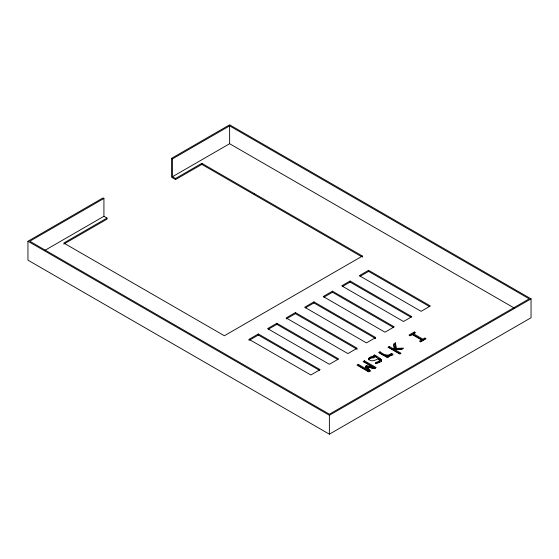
<?xml version="1.0" encoding="UTF-8"?>
<svg xmlns="http://www.w3.org/2000/svg" width="559" height="559" viewBox="0 0 559 559"><rect width="100%" height="100%" fill="white"/><g stroke="black" fill="none" stroke-linecap="round" stroke-linejoin="round"><path stroke-width="0.84" d="M368.737 358.836L369.017 358.081L370.757 356.998L374.383 356.656L374.383 357.725L370.757 358.067L369.017 359.151L368.737 359.905L368.737 358.836L368.975 359.605C371.525 362.162 375.382 360.192 378.024 358.836L379.589 360.338L379.358 362.022L378.59 362.63L378.59 361.561L379.589 360.338M386.877 355.81L388.631 356.817L387.338 357.564L378.681 352.561L379.966 351.821C382.782 353.903 388.191 357.292 391.223 353.616L392.991 354.029L390.615 355.769L386.877 355.81L386.877 356.88L388.044 357.55M379.966 351.821L379.966 352.89C382.782 354.972 388.191 358.368 391.223 354.685L391.223 353.616M361.666 256.686L201.827 164.402L175.575 179.558L171.557 177.238L171.557 158.344L229.623 124.818L531.05 298.848L531.05 317.75L329.377 434.182L27.95 260.152L27.95 241.25L102.996 197.921L103.925 198.459L103.925 216.291L44.93 250.348M103.925 198.459L29.802 241.25L329.377 414.212L529.198 298.848L229.623 125.887L172.486 158.875L171.557 158.344M172.486 158.875L172.486 176.707L229.623 143.719L514.105 307.967M63.775 244.108L107.014 219.142L107.014 218.073L63.775 243.039L224.369 335.756L362.421 256.05L362.421 257.126M172.486 176.707L175.575 178.489L201.827 163.333L362.421 256.05M249.076 339.32L258.342 333.975L320.111 369.632L310.846 374.984L249.076 339.32L249.076 340.389M276.873 323.277L267.607 328.622L329.377 364.286L338.642 358.934L276.873 323.277L276.873 324.346L337.888 359.57M295.404 312.579L286.138 317.924L347.908 353.588L357.173 348.236L295.404 312.579L295.404 313.648L357.173 349.305M313.934 301.881L304.669 307.226L366.438 342.891L375.704 337.538L313.934 301.881L313.934 302.95L375.704 338.607M332.465 291.176L323.2 296.529L384.969 332.193L394.235 326.84L332.465 291.176L332.465 292.252L393.48 327.476M350.067 281.016L341.731 285.831L403.5 321.495L411.836 316.68L350.067 281.016L350.067 282.085L411.082 317.309M368.598 270.318L359.332 275.664L421.102 311.328L430.367 305.976L368.598 270.318L368.598 271.388L429.612 306.611M249.789 339.984L258.342 335.044L319.357 370.268M268.32 329.279L276.873 324.346M286.138 318.993L295.404 313.648M305.382 307.883L313.934 302.95M323.913 297.185L332.465 292.252M342.429 286.501L350.067 282.085M360.045 276.328L368.598 271.388M358.284 364.342L358.284 365.411L368.339 371.218L368.339 370.142L358.284 364.342L356.97 365.097L368.695 371.868L370.47 370.848L367.088 366.627L367.088 367.696L369.988 371.316M367.088 366.627L374.383 368.584L376.151 367.563L364.426 360.793L363.112 361.554L373.167 367.354L373.167 368.43L366.585 366.669L365.3 367.417M378.59 361.561L375.341 362.609L375.928 363.343C385.927 361.68 380.001 357.844 374.432 355.014L373.146 355.762L374.383 356.656M389.267 346.447L389.267 347.523L392.844 349.585L394.423 349.515L394.423 348.446L392.844 348.516L389.267 346.447L387.974 347.202L399.699 353.973L400.992 353.218L394.27 349.34L394.27 350.409L400.251 353.861M401.984 349.27L396.156 349.452L395.493 342.856L393.788 343.841L394.423 348.446M421.556 339.977L419.536 341.144L420.724 341.828L426.056 338.754L424.868 338.069L424.868 339.138L422.918 340.263L413.569 334.862L413.569 333.793L415.512 332.668L414.324 331.983L408.999 335.058L410.187 335.742L412.207 334.582L421.556 339.977L421.556 341.046L420.207 341.822M395.493 342.856L395.493 343.925L393.788 344.91L394.423 349.515M409.663 335.742L414.324 333.052L414.324 331.983M373.167 367.354L366.585 365.6L365.3 366.348L368.339 370.142M413.569 333.793L422.918 339.187L424.868 338.069M27.95 241.25L329.377 415.281L531.05 298.848M375.341 363.678L377.136 363.224L377.136 362.155M396.156 348.383L403.647 348.152L401.991 349.102L394.27 349.34M391.223 354.685L392.991 355.105M374.432 355.014L374.432 356.083L379.952 359.521L381.559 361.303M375.417 368.213L364.426 361.862L364.426 360.793M103.925 216.291L107.014 218.073M367.326 369.946L368.339 371.218M379.589 361.407L379.281 359.71M395.493 343.925L396.156 349.452M422.918 339.187L422.918 340.263M392.844 348.516L392.844 349.585M390.706 354.238L390.706 355.307M390.119 354.685L390.119 355.755M389.469 354.965L389.469 356.034M388.666 355.14L388.666 356.216M387.743 355.217L387.743 356.286M386.716 355.182L386.716 356.251M385.57 355.056L385.57 356.125M381.448 359.793L381.448 360.862M381.14 359.346L381.14 360.422M379.952 358.452L379.952 359.521M379.358 360.953L379.358 362.022M376.228 356.3L376.228 357.369M375.215 355.657L375.215 356.726M373.07 356.593L373.07 357.662M371.861 356.705L371.861 357.781M370.757 356.998L370.757 358.067M369.751 357.46L369.751 358.529M369.017 358.081L369.017 359.151M366.585 365.6L366.585 366.669M329.377 415.281L329.377 434.182M258.342 333.975L258.342 335.044M254.331 193.645L254.331 194.714M229.623 125.887L229.623 143.719M201.827 163.333L201.827 164.402M175.575 178.489L175.575 179.558"/></g></svg>
